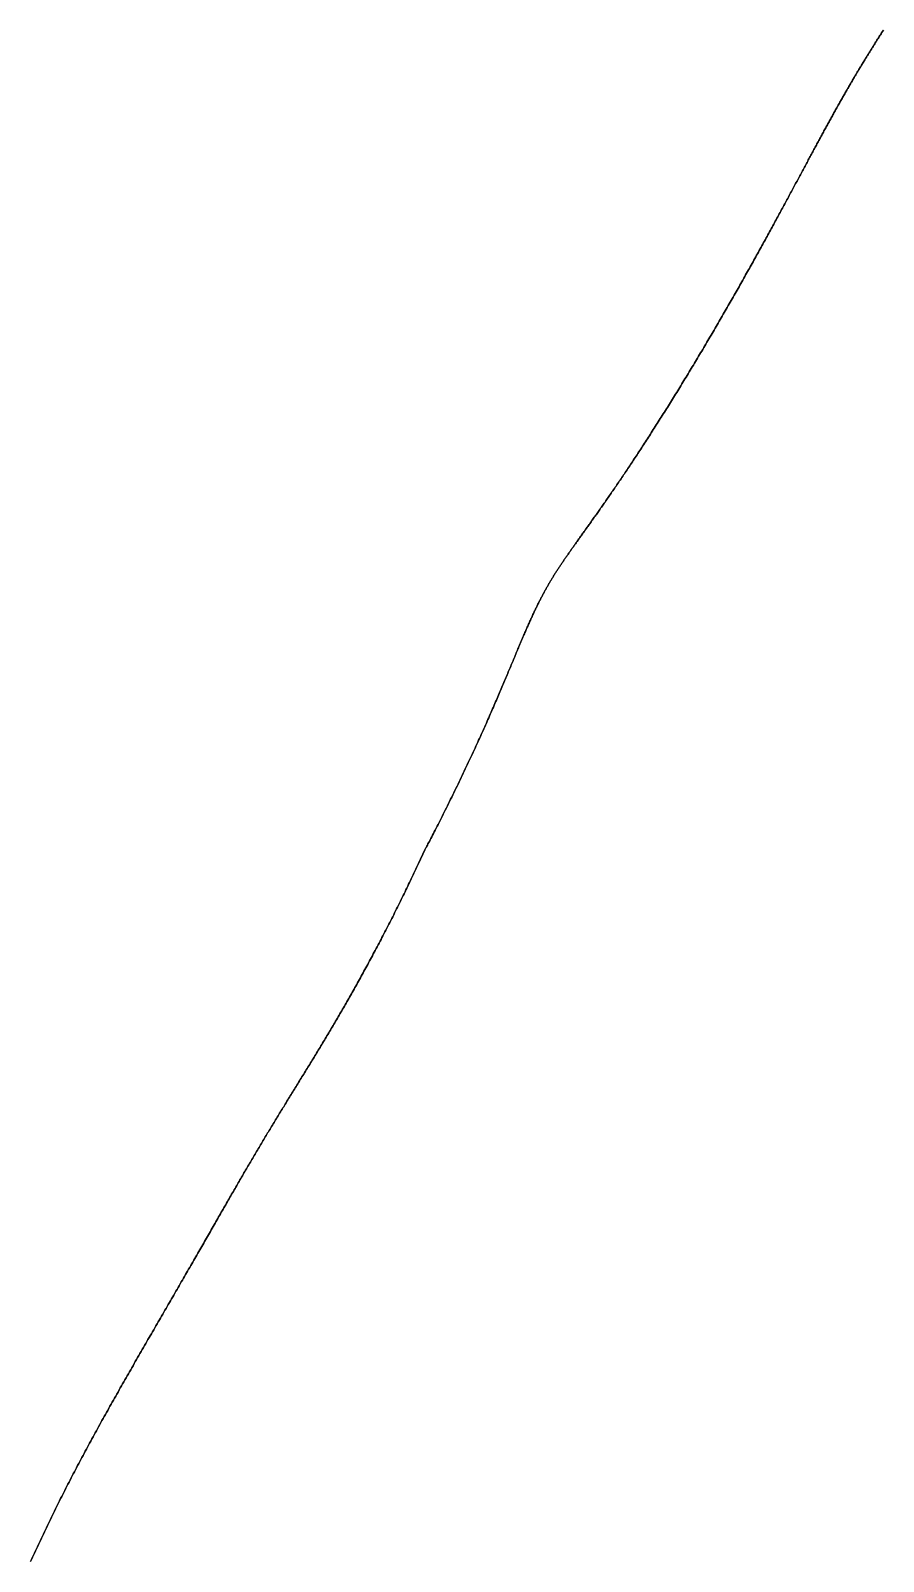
# Model space of a CAD drawing. Header units: inches. Extents: x 130170 to 284068, y 377793 to 804530.
# Drawn here: x 258979.5 to 259035, y 738165.8 to 738265.5 of the extents above; entities that cross this region are included whole.
import ezdxf

# ---------------------------------------------------------------- set-up
doc = ezdxf.new("R2010")
doc.units = ezdxf.units.IN
doc.header["$MEASUREMENT"] = 0
doc.layers.add('muni_il', color=7, linetype='Continuous')

msp = doc.modelspace()

# ---------------------------------------------------------------- linework, layer by layer
at = {"layer": 'muni_il'}
for points in [[(258979.499, 738165.767), (258979.562, 738165.906), (258979.625, 738166.045), (258979.689, 738166.183), (258979.752, 738166.322), (258979.815, 738166.46), (258979.879, 738166.598), (258979.943, 738166.736), (258980.007, 738166.874), (258980.071, 738167.012), (258980.136, 738167.149), (258980.2, 738167.287), (258980.264, 738167.424), (258980.329, 738167.561), (258980.394, 738167.698), (258980.459, 738167.834), (258980.524, 738167.971), (258980.59, 738168.107), (258980.655, 738168.243), (258980.721, 738168.379), (258980.786, 738168.516), (258980.852, 738168.651), (258980.919, 738168.787), (258980.985, 738168.923), (258981.051, 738169.058), (258981.118, 738169.194), (258981.185, 738169.329), (258981.252, 738169.464), (258981.319, 738169.6), (258981.386, 738169.735), (258981.454, 738169.869), (258981.521, 738170.004), (258981.589, 738170.139), (258981.657, 738170.274), (258981.725, 738170.408), (258981.794, 738170.543), (258981.862, 738170.677), (258981.931, 738170.812), (258982, 738170.946), (258982.069, 738171.08), (258982.138, 738171.215), (258982.208, 738171.349), (258982.277, 738171.483), (258982.347, 738171.617), (258982.417, 738171.751), (258982.487, 738171.885), (258982.558, 738172.019), (258982.628, 738172.152), (258982.699, 738172.286), (258982.77, 738172.42), (258982.841, 738172.554), (258982.912, 738172.687), (258982.983, 738172.821), (258983.055, 738172.955), (258983.127, 738173.088), (258983.198, 738173.222), (258983.27, 738173.356), (258983.342, 738173.489), (258983.415, 738173.623), (258983.487, 738173.756), (258983.56, 738173.89), (258983.633, 738174.023), (258983.705, 738174.156), (258983.778, 738174.29), (258983.852, 738174.423), (258983.925, 738174.556), (258983.998, 738174.69), (258984.072, 738174.823), (258984.145, 738174.956), (258984.219, 738175.089), (258984.293, 738175.222), (258984.367, 738175.355), (258984.441, 738175.489), (258984.516, 738175.622), (258984.59, 738175.755), (258984.664, 738175.888), (258984.739, 738176.021), (258984.814, 738176.154), (258984.888, 738176.286), (258984.963, 738176.419), (258985.038, 738176.552), (258985.113, 738176.685), (258985.188, 738176.817), (258985.263, 738176.95), (258985.338, 738177.082), (258985.413, 738177.215), (258985.488, 738177.347), (258985.563, 738177.479), (258985.638, 738177.612), (258985.714, 738177.744), (258985.789, 738177.876), (258985.864, 738178.008), (258985.939, 738178.139), (258986.015, 738178.271), (258986.09, 738178.403), (258986.165, 738178.534), (258986.241, 738178.666), (258986.316, 738178.797), (258986.391, 738178.928), (258986.466, 738179.059), (258986.541, 738179.19), (258986.616, 738179.32), (258986.691, 738179.451), (258986.766, 738179.581), (258986.841, 738179.711), (258986.916, 738179.841), (258986.991, 738179.971), (258987.066, 738180.101), (258987.14, 738180.23), (258987.215, 738180.36), (258987.289, 738180.489), (258987.364, 738180.617), (258987.438, 738180.746), (258987.512, 738180.874), (258987.586, 738181.002), (258987.66, 738181.13), (258987.733, 738181.258), (258987.807, 738181.385), (258987.88, 738181.512), (258987.954, 738181.639), (258988.027, 738181.766), (258988.1, 738181.892), (258988.172, 738182.018), (258988.245, 738182.144), (258988.317, 738182.269), (258988.389, 738182.394), (258988.462, 738182.519), (258988.533, 738182.643), (258988.605, 738182.768), (258988.676, 738182.891), (258988.748, 738183.015), (258988.819, 738183.138), (258988.889, 738183.26), (258988.96, 738183.383), (258989.03, 738183.505), (258989.1, 738183.626), (258989.17, 738183.747), (258989.24, 738183.868), (258989.309, 738183.989), (258989.378, 738184.109), (258989.447, 738184.228), (258989.516, 738184.347), (258989.584, 738184.466), (258989.652, 738184.584), (258989.72, 738184.702), (258989.788, 738184.82), (258989.855, 738184.937), (258989.922, 738185.053), (258989.989, 738185.169), (258990.055, 738185.285), (258990.121, 738185.4), (258990.187, 738185.515), (258990.253, 738185.629), (258990.318, 738185.743), (258990.383, 738185.856), (258990.448, 738185.969), (258990.512, 738186.081), (258990.576, 738186.193), (258990.64, 738186.304), (258990.704, 738186.415), (258990.767, 738186.526), (258990.83, 738186.635), (258990.893, 738186.745), (258990.955, 738186.854), (258991.017, 738186.962), (258991.079, 738187.07), (258991.14, 738187.178), (258991.202, 738187.284), (258991.263, 738187.391), (258991.323, 738187.497), (258991.384, 738187.602), (258991.444, 738187.707), (258991.504, 738187.812), (258991.563, 738187.915), (258991.622, 738188.019), (258991.681, 738188.122), (258991.74, 738188.224), (258991.798, 738188.326), (258991.856, 738188.428), (258991.914, 738188.529), (258991.972, 738188.629), (258992.029, 738188.729), (258992.086, 738188.829), (258992.143, 738188.928), (258992.2, 738189.027), (258992.256, 738189.125), (258992.312, 738189.223), (258992.368, 738189.32), (258992.424, 738189.417), (258992.479, 738189.513), (258992.534, 738189.609), (258992.589, 738189.705), (258992.644, 738189.8), (258992.699, 738189.895), (258992.753, 738189.989), (258992.807, 738190.083), (258992.861, 738190.177), (258992.915, 738190.27), (258992.968, 738190.362), (258993.022, 738190.455), (258993.075, 738190.547), (258993.128, 738190.639), (258993.181, 738190.73), (258993.234, 738190.821), (258993.287, 738190.912), (258993.339, 738191.002), (258993.391, 738191.092), (258993.444, 738191.182), (258993.496, 738191.271), (258993.548, 738191.361), (258993.6, 738191.449), (258993.652, 738191.538), (258993.703, 738191.626), (258993.755, 738191.715), (258993.807, 738191.803), (258993.858, 738191.89), (258993.909, 738191.978), (258993.961, 738192.065), (258994.012, 738192.152), (258994.063, 738192.239), (258994.115, 738192.326), (258994.166, 738192.412), (258994.217, 738192.499), (258994.268, 738192.585), (258994.319, 738192.671), (258994.37, 738192.757), (258994.421, 738192.843), (258994.472, 738192.929), (258994.523, 738193.015), (258994.575, 738193.1), (258994.626, 738193.186), (258994.677, 738193.272), (258994.728, 738193.357), (258994.779, 738193.442), (258994.83, 738193.528), (258994.882, 738193.613), (258994.933, 738193.699), (258994.984, 738193.784), (258995.036, 738193.869), (258995.087, 738193.955), (258995.139, 738194.04), (258995.191, 738194.125), (258995.242, 738194.211), (258995.294, 738194.296), (258995.346, 738194.382), (258995.398, 738194.467), (258995.45, 738194.553), (258995.502, 738194.639), (258995.554, 738194.724), (258995.607, 738194.81), (258995.659, 738194.896), (258995.712, 738194.982), (258995.764, 738195.068), (258995.817, 738195.155), (258995.87, 738195.241), (258995.923, 738195.328), (258995.976, 738195.414), (258996.029, 738195.501), (258996.082, 738195.588), (258996.135, 738195.675), (258996.189, 738195.762), (258996.242, 738195.849), (258996.296, 738195.937), (258996.35, 738196.024), (258996.404, 738196.112), (258996.458, 738196.2), (258996.512, 738196.288), (258996.566, 738196.376), (258996.621, 738196.465), (258996.675, 738196.553), (258996.73, 738196.642), (258996.784, 738196.731), (258996.839, 738196.819), (258996.894, 738196.909), (258996.949, 738196.998), (258997.004, 738197.088), (258997.059, 738197.177), (258997.114, 738197.267), (258997.169, 738197.357), (258997.225, 738197.447), (258997.28, 738197.537), (258997.336, 738197.628), (258997.391, 738197.718), (258997.447, 738197.809), (258997.503, 738197.9), (258997.559, 738197.991), (258997.614, 738198.082), (258997.67, 738198.173), (258997.726, 738198.265), (258997.782, 738198.357), (258997.838, 738198.449), (258997.894, 738198.54), (258997.951, 738198.633), (258998.007, 738198.725), (258998.063, 738198.817), (258998.119, 738198.91), (258998.175, 738199.002), (258998.232, 738199.095), (258998.288, 738199.188), (258998.344, 738199.281), (258998.401, 738199.374), (258998.457, 738199.468), (258998.513, 738199.561), (258998.57, 738199.655), (258998.626, 738199.749), (258998.683, 738199.843), (258998.739, 738199.937), (258998.795, 738200.031), (258998.852, 738200.126), (258998.908, 738200.22), (258998.965, 738200.315), (258999.021, 738200.41), (258999.078, 738200.505), (258999.134, 738200.6), (258999.191, 738200.696), (258999.247, 738200.791), (258999.304, 738200.887), (258999.36, 738200.983), (258999.417, 738201.08), (258999.473, 738201.176), (258999.53, 738201.273), (258999.587, 738201.37), (258999.643, 738201.467), (258999.7, 738201.565), (258999.757, 738201.663), (258999.813, 738201.761), (258999.87, 738201.859), (258999.927, 738201.958), (258999.984, 738202.057), (259000.041, 738202.156), (259000.098, 738202.256), (259000.155, 738202.356), (259000.213, 738202.457), (259000.27, 738202.558), (259000.327, 738202.659), (259000.385, 738202.761), (259000.442, 738202.863), (259000.5, 738202.966), (259000.558, 738203.069), (259000.616, 738203.172), (259000.674, 738203.276), (259000.733, 738203.381), (259000.791, 738203.486), (259000.85, 738203.592), (259000.909, 738203.698), (259000.968, 738203.805), (259001.027, 738203.913), (259001.086, 738204.021), (259001.146, 738204.129), (259001.205, 738204.239), (259001.265, 738204.348), (259001.325, 738204.459), (259001.386, 738204.57), (259001.446, 738204.682), (259001.507, 738204.794), (259001.568, 738204.908), (259001.629, 738205.021), (259001.69, 738205.136), (259001.752, 738205.251), (259001.814, 738205.367), (259001.876, 738205.483), (259001.938, 738205.6), (259002, 738205.718), (259002.063, 738205.836), (259002.125, 738205.955), (259002.188, 738206.075), (259002.251, 738206.195), (259002.314, 738206.315), (259002.378, 738206.437), (259002.441, 738206.558), (259002.504, 738206.681), (259002.568, 738206.803), (259002.631, 738206.926), (259002.695, 738207.05), (259002.759, 738207.173), (259002.822, 738207.298), (259002.886, 738207.422), (259002.949, 738207.547), (259003.013, 738207.672), (259003.076, 738207.797), (259003.139, 738207.922), (259003.202, 738208.047), (259003.265, 738208.172), (259003.328, 738208.297), (259003.39, 738208.422), (259003.453, 738208.547), (259003.514, 738208.672), (259003.576, 738208.797), (259003.637, 738208.921), (259003.698, 738209.046), (259003.759, 738209.17), (259003.819, 738209.293), (259003.879, 738209.417), (259003.938, 738209.54), (259003.997, 738209.663), (259004.056, 738209.785), (259004.114, 738209.907), (259004.172, 738210.03), (259004.23, 738210.151), (259004.288, 738210.273), (259004.345, 738210.395), (259004.402, 738210.517), (259004.459, 738210.64), (259004.516, 738210.763), (259004.574, 738210.886), (259004.631, 738211.011), (259004.689, 738211.136), (259004.748, 738211.264), (259005.166, 738212.154), (259005.192, 738212.201), (259005.212, 738212.238), (259005.237, 738212.283), (259005.266, 738212.336), (259005.298, 738212.397), (259005.334, 738212.465), (259005.374, 738212.539), (259005.416, 738212.619), (259005.461, 738212.706), (259005.509, 738212.797), (259005.56, 738212.894), (259005.613, 738212.996), (259005.667, 738213.101), (259005.724, 738213.211), (259005.783, 738213.325), (259005.843, 738213.442), (259005.904, 738213.562), (259005.967, 738213.685), (259006.031, 738213.811), (259006.096, 738213.939), (259006.162, 738214.069), (259006.229, 738214.201), (259006.296, 738214.335), (259006.364, 738214.471), (259006.433, 738214.607), (259006.502, 738214.745), (259006.571, 738214.884), (259006.64, 738215.024), (259006.71, 738215.165), (259006.78, 738215.306), (259006.85, 738215.447), (259006.919, 738215.589), (259006.989, 738215.731), (259007.059, 738215.873), (259007.128, 738216.016), (259007.197, 738216.158), (259007.266, 738216.3), (259007.334, 738216.442), (259007.403, 738216.583), (259007.471, 738216.725), (259007.538, 738216.865), (259007.605, 738217.006), (259007.672, 738217.146), (259007.739, 738217.285), (259007.804, 738217.424), (259007.87, 738217.562), (259007.935, 738217.699), (259007.999, 738217.836), (259008.063, 738217.972), (259008.126, 738218.108), (259008.189, 738218.243), (259008.251, 738218.376), (259008.313, 738218.51), (259008.374, 738218.642), (259008.435, 738218.774), (259008.495, 738218.904), (259008.554, 738219.034), (259008.613, 738219.163), (259008.672, 738219.292), (259008.729, 738219.419), (259008.787, 738219.546), (259008.844, 738219.672), (259008.9, 738219.797), (259008.956, 738219.921), (259009.011, 738220.044), (259009.065, 738220.167), (259009.12, 738220.288), (259009.173, 738220.409), (259009.226, 738220.529), (259009.279, 738220.648), (259009.331, 738220.766), (259009.382, 738220.884), (259009.433, 738221), (259009.484, 738221.116), (259009.534, 738221.231), (259009.584, 738221.345), (259009.633, 738221.458), (259009.681, 738221.571), (259009.73, 738221.683), (259009.777, 738221.793), (259009.825, 738221.903), (259009.871, 738222.012), (259009.918, 738222.121), (259009.964, 738222.228), (259010.009, 738222.335), (259010.054, 738222.441), (259010.099, 738222.546), (259010.143, 738222.65), (259010.187, 738222.754), (259010.23, 738222.856), (259010.273, 738222.958), (259010.316, 738223.059), (259010.358, 738223.159), (259010.4, 738223.259), (259010.441, 738223.357), (259010.482, 738223.455), (259010.523, 738223.552), (259010.563, 738223.648), (259010.603, 738223.744), (259010.643, 738223.838), (259010.682, 738223.932), (259010.721, 738224.025), (259010.759, 738224.117), (259010.797, 738224.208), (259010.835, 738224.299), (259010.872, 738224.389), (259010.91, 738224.477), (259010.946, 738224.566), (259010.983, 738224.653), (259011.019, 738224.74), (259011.055, 738224.825), (259011.091, 738224.91), (259011.126, 738224.995), (259011.161, 738225.078), (259011.196, 738225.161), (259011.23, 738225.242), (259011.264, 738225.324), (259011.298, 738225.404), (259011.331, 738225.484), (259011.365, 738225.562), (259011.398, 738225.64), (259011.43, 738225.718), (259011.463, 738225.794), (259011.495, 738225.87), (259011.527, 738225.945), (259011.559, 738226.02), (259011.591, 738226.094), (259011.622, 738226.166), (259011.653, 738226.239), (259011.684, 738226.31), (259011.715, 738226.381), (259011.745, 738226.451), (259011.776, 738226.521), (259011.806, 738226.59), (259011.836, 738226.658), (259011.865, 738226.725), (259011.895, 738226.792), (259011.924, 738226.858), (259011.954, 738226.924), (259011.982, 738226.989), (259012.011, 738227.053), (259012.04, 738227.117), (259012.069, 738227.18), (259012.097, 738227.243), (259012.125, 738227.304), (259012.153, 738227.366), (259012.181, 738227.427), (259012.209, 738227.487), (259012.237, 738227.546), (259012.265, 738227.606), (259012.292, 738227.664), (259012.32, 738227.722), (259012.347, 738227.78), (259012.374, 738227.837), (259012.402, 738227.893), (259012.429, 738227.95), (259012.456, 738228.005), (259012.483, 738228.06), (259012.51, 738228.115), (259012.536, 738228.169), (259012.563, 738228.223), (259012.59, 738228.276), (259012.616, 738228.329), (259012.643, 738228.382), (259012.67, 738228.434), (259012.696, 738228.486), (259012.723, 738228.537), (259012.749, 738228.588), (259012.776, 738228.639), (259012.802, 738228.689), (259012.828, 738228.739), (259012.855, 738228.789), (259012.881, 738228.839), (259012.908, 738228.887), (259012.934, 738228.936), (259012.96, 738228.985), (259012.987, 738229.033), (259013.013, 738229.081), (259013.04, 738229.129), (259013.066, 738229.176), (259013.093, 738229.223), (259013.119, 738229.27), (259013.146, 738229.317), (259013.173, 738229.363), (259013.199, 738229.41), (259013.226, 738229.456), (259013.253, 738229.502), (259013.28, 738229.548), (259013.306, 738229.593), (259013.333, 738229.639), (259013.36, 738229.684), (259013.387, 738229.729), (259013.415, 738229.774), (259013.442, 738229.819), (259013.469, 738229.864), (259013.497, 738229.909), (259013.524, 738229.954), (259013.552, 738229.998), (259013.579, 738230.043), (259013.607, 738230.087), (259013.635, 738230.132), (259013.663, 738230.176), (259013.691, 738230.22), (259013.719, 738230.264), (259013.748, 738230.309), (259013.776, 738230.353), (259013.805, 738230.397), (259013.833, 738230.441), (259013.862, 738230.486), (259013.891, 738230.53), (259013.92, 738230.574), (259013.95, 738230.619), (259013.979, 738230.663), (259014.008, 738230.707), (259014.038, 738230.752), (259014.068, 738230.796), (259014.098, 738230.841), (259014.128, 738230.886), (259014.158, 738230.931), (259014.189, 738230.976), (259014.219, 738231.021), (259014.25, 738231.066), (259014.281, 738231.111), (259014.312, 738231.157), (259014.344, 738231.202), (259014.375, 738231.248), (259014.407, 738231.294), (259014.439, 738231.34), (259014.471, 738231.386), (259014.503, 738231.433), (259014.536, 738231.479), (259014.569, 738231.526), (259014.601, 738231.573), (259014.634, 738231.62), (259014.668, 738231.668), (259014.701, 738231.716), (259014.735, 738231.763), (259014.769, 738231.812), (259014.803, 738231.86), (259014.838, 738231.909), (259014.872, 738231.958), (259014.907, 738232.007), (259014.942, 738232.056), (259014.978, 738232.106), (259015.013, 738232.156), (259015.049, 738232.207), (259015.085, 738232.257), (259015.122, 738232.308), (259015.158, 738232.36), (259015.195, 738232.411), (259015.232, 738232.463), (259015.269, 738232.516), (259015.307, 738232.568), (259015.345, 738232.621), (259015.383, 738232.675), (259015.421, 738232.728), (259015.46, 738232.783), (259015.499, 738232.837), (259015.538, 738232.892), (259015.578, 738232.947), (259015.618, 738233.003), (259015.658, 738233.059), (259015.698, 738233.116), (259015.739, 738233.173), (259015.78, 738233.23), (259015.821, 738233.288), (259015.862, 738233.346), (259015.904, 738233.405), (259015.946, 738233.464), (259015.989, 738233.524), (259016.031, 738233.584), (259016.074, 738233.645), (259016.118, 738233.706), (259016.161, 738233.767), (259016.205, 738233.829), (259016.249, 738233.892), (259016.294, 738233.955), (259016.339, 738234.018), (259016.384, 738234.082), (259016.429, 738234.147), (259016.475, 738234.212), (259016.521, 738234.277), (259016.568, 738234.343), (259016.615, 738234.41), (259016.662, 738234.477), (259016.709, 738234.545), (259016.757, 738234.613), (259016.805, 738234.682), (259016.853, 738234.751), (259016.902, 738234.821), (259016.951, 738234.891), (259017, 738234.962), (259017.05, 738235.034), (259017.1, 738235.106), (259017.15, 738235.178), (259017.201, 738235.252), (259017.252, 738235.325), (259017.303, 738235.4), (259017.354, 738235.475), (259017.406, 738235.55), (259017.458, 738235.626), (259017.511, 738235.703), (259017.564, 738235.78), (259017.617, 738235.858), (259017.67, 738235.936), (259017.724, 738236.015), (259017.778, 738236.095), (259017.833, 738236.175), (259017.887, 738236.256), (259017.942, 738236.337), (259017.998, 738236.419), (259018.054, 738236.501), (259018.109, 738236.584), (259018.166, 738236.668), (259018.222, 738236.752), (259018.279, 738236.837), (259018.336, 738236.922), (259018.394, 738237.008), (259018.452, 738237.095), (259018.509, 738237.182), (259018.568, 738237.27), (259018.626, 738237.358), (259018.685, 738237.447), (259018.745, 738237.536), (259018.804, 738237.626), (259018.864, 738237.717), (259018.924, 738237.808), (259018.984, 738237.899), (259019.044, 738237.991), (259019.105, 738238.084), (259019.166, 738238.177), (259019.227, 738238.271), (259019.289, 738238.366), (259019.351, 738238.46), (259019.413, 738238.556), (259019.475, 738238.652), (259019.538, 738238.748), (259019.6, 738238.845), (259019.663, 738238.943), (259019.726, 738239.041), (259019.79, 738239.139), (259019.854, 738239.238), (259019.917, 738239.338), (259019.981, 738239.438), (259020.046, 738239.538), (259020.11, 738239.639), (259020.175, 738239.74), (259020.24, 738239.842), (259020.304, 738239.944), (259020.37, 738240.047), (259020.435, 738240.15), (259020.5, 738240.254), (259020.566, 738240.358), (259020.632, 738240.462), (259020.698, 738240.567), (259020.764, 738240.672), (259020.83, 738240.778), (259020.897, 738240.884), (259020.963, 738240.99), (259021.03, 738241.097), (259021.097, 738241.204), (259021.163, 738241.312), (259021.231, 738241.42), (259021.298, 738241.528), (259021.365, 738241.636), (259021.432, 738241.745), (259021.499, 738241.854), (259021.567, 738241.964), (259021.634, 738242.073), (259021.702, 738242.183), (259021.77, 738242.294), (259021.838, 738242.404), (259021.905, 738242.515), (259021.973, 738242.626), (259022.041, 738242.738), (259022.109, 738242.849), (259022.177, 738242.961), (259022.245, 738243.073), (259022.313, 738243.185), (259022.381, 738243.297), (259022.449, 738243.41), (259022.517, 738243.523), (259022.585, 738243.636), (259022.653, 738243.749), (259022.721, 738243.862), (259022.789, 738243.975), (259022.857, 738244.089), (259022.925, 738244.202), (259022.993, 738244.316), (259023.061, 738244.43), (259023.129, 738244.544), (259023.196, 738244.658), (259023.264, 738244.772), (259023.332, 738244.886), (259023.399, 738245), (259023.467, 738245.114), (259023.534, 738245.229), (259023.602, 738245.343), (259023.669, 738245.457), (259023.736, 738245.572), (259023.803, 738245.686), (259023.87, 738245.8), (259023.937, 738245.914), (259024.004, 738246.029), (259024.071, 738246.143), (259024.137, 738246.257), (259024.204, 738246.371), (259024.27, 738246.485), (259024.336, 738246.599), (259024.402, 738246.713), (259024.468, 738246.827), (259024.534, 738246.941), (259024.599, 738247.054), (259024.665, 738247.168), (259024.73, 738247.281), (259024.795, 738247.394), (259024.86, 738247.507), (259024.925, 738247.62), (259024.99, 738247.733), (259025.054, 738247.845), (259025.118, 738247.958), (259025.182, 738248.07), (259025.246, 738248.182), (259025.31, 738248.294), (259025.374, 738248.405), (259025.437, 738248.517), (259025.5, 738248.628), (259025.563, 738248.739), (259025.626, 738248.85), (259025.688, 738248.96), (259025.75, 738249.071), (259025.812, 738249.181), (259025.874, 738249.29), (259025.936, 738249.4), (259025.997, 738249.509), (259026.058, 738249.618), (259026.119, 738249.727), (259026.18, 738249.835), (259026.24, 738249.943), (259026.301, 738250.051), (259026.361, 738250.158), (259026.42, 738250.265), (259026.48, 738250.372), (259026.539, 738250.479), (259026.598, 738250.585), (259026.657, 738250.69), (259026.716, 738250.796), (259026.774, 738250.901), (259026.832, 738251.006), (259026.89, 738251.11), (259026.947, 738251.214), (259027.004, 738251.318), (259027.062, 738251.422), (259027.118, 738251.524), (259027.175, 738251.627), (259027.231, 738251.729), (259027.287, 738251.831), (259027.343, 738251.933), (259027.398, 738252.034), (259027.453, 738252.134), (259027.508, 738252.235), (259027.563, 738252.335), (259027.617, 738252.434), (259027.672, 738252.533), (259027.725, 738252.632), (259027.779, 738252.73), (259027.832, 738252.828), (259027.886, 738252.926), (259027.938, 738253.023), (259027.991, 738253.12), (259028.043, 738253.216), (259028.095, 738253.312), (259028.147, 738253.407), (259028.199, 738253.502), (259028.25, 738253.597), (259028.301, 738253.691), (259028.352, 738253.784), (259028.402, 738253.878), (259028.452, 738253.971), (259028.502, 738254.063), (259028.552, 738254.155), (259028.602, 738254.247), (259028.651, 738254.338), (259028.7, 738254.429), (259028.748, 738254.519), (259028.797, 738254.609), (259028.845, 738254.698), (259028.893, 738254.788), (259028.941, 738254.876), (259028.988, 738254.964), (259029.035, 738255.052), (259029.082, 738255.14), (259029.129, 738255.227), (259029.175, 738255.313), (259029.222, 738255.399), (259029.268, 738255.485), (259029.313, 738255.57), (259029.359, 738255.655), (259029.404, 738255.739), (259029.449, 738255.823), (259029.494, 738255.907), (259029.538, 738255.99), (259029.583, 738256.073), (259029.627, 738256.155), (259029.671, 738256.237), (259029.715, 738256.318), (259029.758, 738256.399), (259029.801, 738256.48), (259029.844, 738256.56), (259029.887, 738256.64), (259029.93, 738256.72), (259029.972, 738256.799), (259030.014, 738256.878), (259030.056, 738256.956), (259030.098, 738257.034), (259030.14, 738257.112), (259030.181, 738257.189), (259030.222, 738257.266), (259030.264, 738257.342), (259030.304, 738257.418), (259030.345, 738257.494), (259030.385, 738257.569), (259030.426, 738257.644), (259030.466, 738257.718), (259030.506, 738257.793), (259030.546, 738257.867), (259030.585, 738257.94), (259030.624, 738258.013), (259030.664, 738258.086), (259030.703, 738258.159), (259030.742, 738258.231), (259030.78, 738258.302), (259030.819, 738258.374), (259030.858, 738258.445), (259030.896, 738258.516), (259030.934, 738258.586), (259030.972, 738258.656), (259031.01, 738258.726), (259031.048, 738258.796), (259031.085, 738258.865), (259031.122, 738258.934), (259031.16, 738259.002), (259031.197, 738259.071), (259031.234, 738259.139), (259031.271, 738259.206), (259031.308, 738259.274), (259031.344, 738259.341), (259031.381, 738259.408), (259031.418, 738259.474), (259031.454, 738259.541), (259031.49, 738259.607), (259031.526, 738259.673), (259031.562, 738259.738), (259031.598, 738259.803), (259031.634, 738259.868), (259031.67, 738259.933), (259031.705, 738259.998), (259031.741, 738260.062), (259031.776, 738260.126), (259031.812, 738260.19), (259031.847, 738260.253), (259031.882, 738260.317), (259031.918, 738260.38), (259031.953, 738260.443), (259031.988, 738260.506), (259032.023, 738260.568), (259032.058, 738260.63), (259032.092, 738260.693), (259032.127, 738260.754), (259032.162, 738260.816), (259032.197, 738260.878), (259032.231, 738260.939), (259032.266, 738261), (259032.3, 738261.061), (259032.335, 738261.122), (259032.369, 738261.183), (259032.403, 738261.243), (259032.438, 738261.304), (259032.472, 738261.364), (259032.507, 738261.424), (259032.541, 738261.484), (259032.575, 738261.544), (259032.609, 738261.604), (259032.644, 738261.663), (259032.678, 738261.723), (259032.712, 738261.782), (259032.746, 738261.841), (259032.78, 738261.9), (259032.815, 738261.959), (259032.849, 738262.018), (259032.883, 738262.077), (259032.917, 738262.135), (259032.951, 738262.194), (259032.986, 738262.252), (259033.02, 738262.311), (259033.054, 738262.369), (259033.088, 738262.427), (259033.123, 738262.486), (259033.157, 738262.544), (259033.191, 738262.602), (259033.225, 738262.66), (259033.26, 738262.718), (259033.294, 738262.775), (259033.329, 738262.833), (259033.363, 738262.891), (259033.398, 738262.949), (259033.432, 738263.007), (259033.467, 738263.064), (259033.502, 738263.122), (259033.536, 738263.18), (259033.571, 738263.237), (259033.606, 738263.295), (259033.641, 738263.353), (259033.676, 738263.41), (259033.71, 738263.468), (259033.746, 738263.526), (259033.781, 738263.583), (259033.816, 738263.641), (259033.851, 738263.698), (259033.886, 738263.756), (259033.922, 738263.814), (259033.957, 738263.872), (259033.993, 738263.929), (259034.028, 738263.987), (259034.064, 738264.045), (259034.1, 738264.103), (259034.135, 738264.161), (259034.172, 738264.219), (259034.207, 738264.277), (259034.244, 738264.335), (259034.28, 738264.393), (259034.316, 738264.451), (259034.353, 738264.51), (259034.389, 738264.568), (259034.426, 738264.626), (259034.462, 738264.685), (259034.499, 738264.744), (259034.536, 738264.802), (259034.573, 738264.861), (259034.61, 738264.92), (259034.648, 738264.979), (259034.685, 738265.038), (259034.722, 738265.097), (259034.76, 738265.156), (259034.798, 738265.216), (259034.835, 738265.275), (259034.873, 738265.335), (259034.911, 738265.395), (259034.95, 738265.454), (259034.988, 738265.514), (259035.026, 738265.575)], [(259035.026, 738265.575), (259034.988, 738265.514), (259034.95, 738265.454), (259034.911, 738265.395), (259034.873, 738265.335), (259034.835, 738265.275), (259034.798, 738265.216), (259034.76, 738265.156), (259034.722, 738265.097), (259034.685, 738265.038), (259034.648, 738264.979), (259034.61, 738264.92), (259034.573, 738264.861), (259034.536, 738264.802), (259034.499, 738264.744), (259034.462, 738264.685), (259034.426, 738264.626), (259034.389, 738264.568), (259034.353, 738264.51), (259034.316, 738264.451), (259034.28, 738264.393), (259034.244, 738264.335), (259034.207, 738264.277), (259034.172, 738264.219), (259034.135, 738264.161), (259034.1, 738264.103), (259034.064, 738264.045), (259034.028, 738263.987), (259033.993, 738263.929), (259033.957, 738263.872), (259033.922, 738263.814), (259033.886, 738263.756), (259033.851, 738263.698), (259033.816, 738263.641), (259033.781, 738263.583), (259033.746, 738263.526), (259033.71, 738263.468), (259033.676, 738263.41), (259033.641, 738263.353), (259033.606, 738263.295), (259033.571, 738263.237), (259033.536, 738263.18), (259033.502, 738263.122), (259033.467, 738263.064), (259033.432, 738263.007), (259033.398, 738262.949), (259033.363, 738262.891), (259033.329, 738262.833), (259033.294, 738262.775), (259033.26, 738262.718), (259033.225, 738262.66), (259033.191, 738262.602), (259033.157, 738262.544), (259033.123, 738262.486), (259033.088, 738262.427), (259033.054, 738262.369), (259033.02, 738262.311), (259032.986, 738262.252), (259032.951, 738262.194), (259032.917, 738262.135), (259032.883, 738262.077), (259032.849, 738262.018), (259032.815, 738261.959), (259032.78, 738261.9), (259032.746, 738261.841), (259032.712, 738261.782), (259032.678, 738261.723), (259032.644, 738261.663), (259032.609, 738261.604), (259032.575, 738261.544), (259032.541, 738261.484), (259032.507, 738261.424), (259032.472, 738261.364), (259032.438, 738261.304), (259032.403, 738261.243), (259032.369, 738261.183), (259032.335, 738261.122), (259032.3, 738261.061), (259032.266, 738261), (259032.231, 738260.939), (259032.197, 738260.878), (259032.162, 738260.816), (259032.127, 738260.754), (259032.092, 738260.693), (259032.058, 738260.63), (259032.023, 738260.568), (259031.988, 738260.506), (259031.953, 738260.443), (259031.918, 738260.38), (259031.882, 738260.317), (259031.847, 738260.253), (259031.812, 738260.19), (259031.776, 738260.126), (259031.741, 738260.062), (259031.705, 738259.998), (259031.67, 738259.933), (259031.634, 738259.868), (259031.598, 738259.803), (259031.562, 738259.738), (259031.526, 738259.673), (259031.49, 738259.607), (259031.454, 738259.541), (259031.418, 738259.474), (259031.381, 738259.408), (259031.344, 738259.341), (259031.308, 738259.274), (259031.271, 738259.206), (259031.234, 738259.139), (259031.197, 738259.071), (259031.16, 738259.002), (259031.122, 738258.934), (259031.085, 738258.865), (259031.048, 738258.796), (259031.01, 738258.726), (259030.972, 738258.656), (259030.934, 738258.586), (259030.896, 738258.516), (259030.858, 738258.445), (259030.819, 738258.374), (259030.78, 738258.302), (259030.742, 738258.231), (259030.703, 738258.159), (259030.664, 738258.086), (259030.624, 738258.013), (259030.585, 738257.94), (259030.546, 738257.867), (259030.506, 738257.793), (259030.466, 738257.718), (259030.426, 738257.644), (259030.385, 738257.569), (259030.345, 738257.494), (259030.304, 738257.418), (259030.264, 738257.342), (259030.222, 738257.266), (259030.181, 738257.189), (259030.14, 738257.112), (259030.098, 738257.034), (259030.056, 738256.956), (259030.014, 738256.878), (259029.972, 738256.799), (259029.93, 738256.72), (259029.887, 738256.64), (259029.844, 738256.56), (259029.801, 738256.48), (259029.758, 738256.399), (259029.715, 738256.318), (259029.671, 738256.237), (259029.627, 738256.155), (259029.583, 738256.073), (259029.538, 738255.99), (259029.494, 738255.907), (259029.449, 738255.823), (259029.404, 738255.739), (259029.359, 738255.655), (259029.313, 738255.57), (259029.268, 738255.485), (259029.222, 738255.399), (259029.175, 738255.313), (259029.129, 738255.227), (259029.082, 738255.14), (259029.035, 738255.052), (259028.988, 738254.964), (259028.941, 738254.876), (259028.893, 738254.788), (259028.845, 738254.698), (259028.797, 738254.609), (259028.748, 738254.519), (259028.7, 738254.429), (259028.651, 738254.338), (259028.602, 738254.247), (259028.552, 738254.155), (259028.502, 738254.063), (259028.452, 738253.971), (259028.402, 738253.878), (259028.352, 738253.784), (259028.301, 738253.691), (259028.25, 738253.597), (259028.199, 738253.502), (259028.147, 738253.407), (259028.095, 738253.312), (259028.043, 738253.216), (259027.991, 738253.12), (259027.938, 738253.023), (259027.886, 738252.926), (259027.832, 738252.828), (259027.779, 738252.73), (259027.725, 738252.632), (259027.672, 738252.533), (259027.617, 738252.434), (259027.563, 738252.335), (259027.508, 738252.235), (259027.453, 738252.134), (259027.398, 738252.034), (259027.343, 738251.933), (259027.287, 738251.831), (259027.231, 738251.729), (259027.175, 738251.627), (259027.118, 738251.524), (259027.062, 738251.422), (259027.004, 738251.318), (259026.947, 738251.214), (259026.89, 738251.11), (259026.832, 738251.006), (259026.774, 738250.901), (259026.716, 738250.796), (259026.657, 738250.69), (259026.598, 738250.585), (259026.539, 738250.479), (259026.48, 738250.372), (259026.42, 738250.265), (259026.361, 738250.158), (259026.301, 738250.051), (259026.24, 738249.943), (259026.18, 738249.835), (259026.119, 738249.727), (259026.058, 738249.618), (259025.997, 738249.509), (259025.936, 738249.4), (259025.874, 738249.29), (259025.812, 738249.181), (259025.75, 738249.071), (259025.688, 738248.96), (259025.626, 738248.85), (259025.563, 738248.739), (259025.5, 738248.628), (259025.437, 738248.517), (259025.374, 738248.405), (259025.31, 738248.294), (259025.246, 738248.182), (259025.182, 738248.07), (259025.118, 738247.958), (259025.054, 738247.845), (259024.99, 738247.733), (259024.925, 738247.62), (259024.86, 738247.507), (259024.795, 738247.394), (259024.73, 738247.281), (259024.665, 738247.168), (259024.599, 738247.054), (259024.534, 738246.941), (259024.468, 738246.827), (259024.402, 738246.713), (259024.336, 738246.599), (259024.27, 738246.485), (259024.204, 738246.371), (259024.137, 738246.257), (259024.071, 738246.143), (259024.004, 738246.029), (259023.937, 738245.914), (259023.87, 738245.8), (259023.803, 738245.686), (259023.736, 738245.572), (259023.669, 738245.457), (259023.602, 738245.343), (259023.534, 738245.229), (259023.467, 738245.114), (259023.399, 738245), (259023.332, 738244.886), (259023.264, 738244.772), (259023.196, 738244.658), (259023.129, 738244.544), (259023.061, 738244.43), (259022.993, 738244.316), (259022.925, 738244.202), (259022.857, 738244.089), (259022.789, 738243.975), (259022.721, 738243.862), (259022.653, 738243.749), (259022.585, 738243.636), (259022.517, 738243.523), (259022.449, 738243.41), (259022.381, 738243.297), (259022.313, 738243.185), (259022.245, 738243.073), (259022.177, 738242.961), (259022.109, 738242.849), (259022.041, 738242.738), (259021.973, 738242.626), (259021.905, 738242.515), (259021.838, 738242.404), (259021.77, 738242.294), (259021.702, 738242.183), (259021.634, 738242.073), (259021.567, 738241.964), (259021.499, 738241.854), (259021.432, 738241.745), (259021.365, 738241.636), (259021.298, 738241.528), (259021.231, 738241.42), (259021.163, 738241.312), (259021.097, 738241.204), (259021.03, 738241.097), (259020.963, 738240.99), (259020.897, 738240.884), (259020.83, 738240.778), (259020.764, 738240.672), (259020.698, 738240.567), (259020.632, 738240.462), (259020.566, 738240.358), (259020.5, 738240.254), (259020.435, 738240.15), (259020.37, 738240.047), (259020.304, 738239.944), (259020.24, 738239.842), (259020.175, 738239.74), (259020.11, 738239.639), (259020.046, 738239.538), (259019.981, 738239.438), (259019.917, 738239.338), (259019.854, 738239.238), (259019.79, 738239.139), (259019.726, 738239.041), (259019.663, 738238.943), (259019.6, 738238.845), (259019.538, 738238.748), (259019.475, 738238.652), (259019.413, 738238.556), (259019.351, 738238.46), (259019.289, 738238.366), (259019.227, 738238.271), (259019.166, 738238.177), (259019.105, 738238.084), (259019.044, 738237.991), (259018.984, 738237.899), (259018.924, 738237.808), (259018.864, 738237.717), (259018.804, 738237.626), (259018.745, 738237.536), (259018.685, 738237.447), (259018.626, 738237.358), (259018.568, 738237.27), (259018.509, 738237.182), (259018.452, 738237.095), (259018.394, 738237.008), (259018.336, 738236.922), (259018.279, 738236.837), (259018.222, 738236.752), (259018.166, 738236.668), (259018.109, 738236.584), (259018.054, 738236.501), (259017.998, 738236.419), (259017.942, 738236.337), (259017.887, 738236.256), (259017.833, 738236.175), (259017.778, 738236.095), (259017.724, 738236.015), (259017.67, 738235.936), (259017.617, 738235.858), (259017.564, 738235.78), (259017.511, 738235.703), (259017.458, 738235.626), (259017.406, 738235.55), (259017.354, 738235.475), (259017.303, 738235.4), (259017.252, 738235.325), (259017.201, 738235.252), (259017.15, 738235.178), (259017.1, 738235.106), (259017.05, 738235.034), (259017, 738234.962), (259016.951, 738234.891), (259016.902, 738234.821), (259016.853, 738234.751), (259016.805, 738234.682), (259016.757, 738234.613), (259016.709, 738234.545), (259016.662, 738234.477), (259016.615, 738234.41), (259016.568, 738234.343), (259016.521, 738234.277), (259016.475, 738234.212), (259016.429, 738234.147), (259016.384, 738234.082), (259016.339, 738234.018), (259016.294, 738233.955), (259016.249, 738233.892), (259016.205, 738233.829), (259016.161, 738233.767), (259016.118, 738233.706), (259016.074, 738233.645), (259016.031, 738233.584), (259015.989, 738233.524), (259015.946, 738233.464), (259015.904, 738233.405), (259015.862, 738233.346), (259015.821, 738233.288), (259015.78, 738233.23), (259015.739, 738233.173), (259015.698, 738233.116), (259015.658, 738233.059), (259015.618, 738233.003), (259015.578, 738232.947), (259015.538, 738232.892), (259015.499, 738232.837), (259015.46, 738232.783), (259015.421, 738232.728), (259015.383, 738232.675), (259015.345, 738232.621), (259015.307, 738232.568), (259015.269, 738232.516), (259015.232, 738232.463), (259015.195, 738232.411), (259015.158, 738232.36), (259015.122, 738232.308), (259015.085, 738232.257), (259015.049, 738232.207), (259015.013, 738232.156), (259014.978, 738232.106), (259014.942, 738232.056), (259014.907, 738232.007), (259014.872, 738231.958), (259014.838, 738231.909), (259014.803, 738231.86), (259014.769, 738231.812), (259014.735, 738231.763), (259014.701, 738231.716), (259014.668, 738231.668), (259014.634, 738231.62), (259014.601, 738231.573), (259014.569, 738231.526), (259014.536, 738231.479), (259014.503, 738231.433), (259014.471, 738231.386), (259014.439, 738231.34), (259014.407, 738231.294), (259014.375, 738231.248), (259014.344, 738231.202), (259014.312, 738231.157), (259014.281, 738231.111), (259014.25, 738231.066), (259014.219, 738231.021), (259014.189, 738230.976), (259014.158, 738230.931), (259014.128, 738230.886), (259014.098, 738230.841), (259014.068, 738230.796), (259014.038, 738230.752), (259014.008, 738230.707), (259013.979, 738230.663), (259013.95, 738230.619), (259013.92, 738230.574), (259013.891, 738230.53), (259013.862, 738230.486), (259013.833, 738230.441), (259013.805, 738230.397), (259013.776, 738230.353), (259013.748, 738230.309), (259013.719, 738230.264), (259013.691, 738230.22), (259013.663, 738230.176), (259013.635, 738230.132), (259013.607, 738230.087), (259013.579, 738230.043), (259013.552, 738229.998), (259013.524, 738229.954), (259013.497, 738229.909), (259013.469, 738229.864), (259013.442, 738229.819), (259013.415, 738229.774), (259013.387, 738229.729), (259013.36, 738229.684), (259013.333, 738229.639), (259013.306, 738229.593), (259013.28, 738229.548), (259013.253, 738229.502), (259013.226, 738229.456), (259013.199, 738229.41), (259013.173, 738229.363), (259013.146, 738229.317), (259013.119, 738229.27), (259013.093, 738229.223), (259013.066, 738229.176), (259013.04, 738229.129), (259013.013, 738229.081), (259012.987, 738229.033), (259012.96, 738228.985), (259012.934, 738228.936), (259012.908, 738228.887), (259012.881, 738228.839), (259012.855, 738228.789), (259012.828, 738228.739), (259012.802, 738228.689), (259012.776, 738228.639), (259012.749, 738228.588), (259012.723, 738228.537), (259012.696, 738228.486), (259012.67, 738228.434), (259012.643, 738228.382), (259012.616, 738228.329), (259012.59, 738228.276), (259012.563, 738228.223), (259012.536, 738228.169), (259012.51, 738228.115), (259012.483, 738228.06), (259012.456, 738228.005), (259012.429, 738227.95), (259012.402, 738227.893), (259012.374, 738227.837), (259012.347, 738227.78), (259012.32, 738227.722), (259012.292, 738227.664), (259012.265, 738227.606), (259012.237, 738227.546), (259012.209, 738227.487), (259012.181, 738227.427), (259012.153, 738227.366), (259012.125, 738227.304), (259012.097, 738227.243), (259012.069, 738227.18), (259012.04, 738227.117), (259012.011, 738227.053), (259011.982, 738226.989), (259011.954, 738226.924), (259011.924, 738226.858), (259011.895, 738226.792), (259011.865, 738226.725), (259011.836, 738226.658), (259011.806, 738226.59), (259011.776, 738226.521), (259011.745, 738226.451), (259011.715, 738226.381), (259011.684, 738226.31), (259011.653, 738226.239), (259011.622, 738226.166), (259011.591, 738226.094), (259011.559, 738226.02), (259011.527, 738225.945), (259011.495, 738225.87), (259011.463, 738225.794), (259011.43, 738225.718), (259011.398, 738225.64), (259011.365, 738225.562), (259011.331, 738225.484), (259011.298, 738225.404), (259011.264, 738225.324), (259011.23, 738225.242), (259011.196, 738225.161), (259011.161, 738225.078), (259011.126, 738224.995), (259011.091, 738224.91), (259011.055, 738224.825), (259011.019, 738224.74), (259010.983, 738224.653), (259010.946, 738224.566), (259010.91, 738224.477), (259010.872, 738224.389), (259010.835, 738224.299), (259010.797, 738224.208), (259010.759, 738224.117), (259010.721, 738224.025), (259010.682, 738223.932), (259010.643, 738223.838), (259010.603, 738223.744), (259010.563, 738223.648), (259010.523, 738223.552), (259010.482, 738223.455), (259010.441, 738223.357), (259010.4, 738223.259), (259010.358, 738223.159), (259010.316, 738223.059), (259010.273, 738222.958), (259010.23, 738222.856), (259010.187, 738222.754), (259010.143, 738222.65), (259010.099, 738222.546), (259010.054, 738222.441), (259010.009, 738222.335), (259009.964, 738222.228), (259009.918, 738222.121), (259009.871, 738222.012), (259009.825, 738221.903), (259009.777, 738221.793), (259009.73, 738221.683), (259009.681, 738221.571), (259009.633, 738221.458), (259009.584, 738221.345), (259009.534, 738221.231), (259009.484, 738221.116), (259009.433, 738221), (259009.382, 738220.884), (259009.331, 738220.766), (259009.279, 738220.648), (259009.226, 738220.529), (259009.173, 738220.409), (259009.12, 738220.288), (259009.065, 738220.167), (259009.011, 738220.044), (259008.956, 738219.921), (259008.9, 738219.797), (259008.844, 738219.672), (259008.787, 738219.546), (259008.729, 738219.419), (259008.672, 738219.292), (259008.613, 738219.163), (259008.554, 738219.034), (259008.495, 738218.904), (259008.435, 738218.774), (259008.374, 738218.642), (259008.313, 738218.51), (259008.251, 738218.376), (259008.189, 738218.243), (259008.126, 738218.108), (259008.063, 738217.972), (259007.999, 738217.836), (259007.935, 738217.699), (259007.87, 738217.562), (259007.804, 738217.424), (259007.739, 738217.285), (259007.672, 738217.146), (259007.605, 738217.006), (259007.538, 738216.865), (259007.471, 738216.725), (259007.403, 738216.583), (259007.334, 738216.442), (259007.266, 738216.3), (259007.197, 738216.158), (259007.128, 738216.016), (259007.059, 738215.873), (259006.989, 738215.731), (259006.919, 738215.589), (259006.85, 738215.447), (259006.78, 738215.306), (259006.71, 738215.165), (259006.64, 738215.024), (259006.571, 738214.884), (259006.502, 738214.745), (259006.433, 738214.607), (259006.364, 738214.471), (259006.296, 738214.335), (259006.229, 738214.201), (259006.162, 738214.069), (259006.096, 738213.939), (259006.031, 738213.811), (259005.967, 738213.685), (259005.904, 738213.562), (259005.843, 738213.442), (259005.783, 738213.325), (259005.724, 738213.211), (259005.667, 738213.101), (259005.613, 738212.996), (259005.56, 738212.894), (259005.509, 738212.797), (259005.461, 738212.706), (259005.416, 738212.619), (259005.374, 738212.539), (259005.334, 738212.465), (259005.298, 738212.397), (259005.266, 738212.336), (259005.237, 738212.283), (259005.212, 738212.238), (259005.192, 738212.201), (259005.166, 738212.154), (259004.748, 738211.264), (259004.689, 738211.136), (259004.631, 738211.011), (259004.574, 738210.886), (259004.516, 738210.763), (259004.459, 738210.64), (259004.402, 738210.517), (259004.345, 738210.395), (259004.288, 738210.273), (259004.23, 738210.151), (259004.172, 738210.03), (259004.114, 738209.907), (259004.056, 738209.785), (259003.997, 738209.663), (259003.938, 738209.54), (259003.879, 738209.417), (259003.819, 738209.293), (259003.759, 738209.17), (259003.698, 738209.046), (259003.637, 738208.921), (259003.576, 738208.797), (259003.514, 738208.672), (259003.453, 738208.547), (259003.39, 738208.422), (259003.328, 738208.297), (259003.265, 738208.172), (259003.202, 738208.047), (259003.139, 738207.922), (259003.076, 738207.797), (259003.013, 738207.672), (259002.949, 738207.547), (259002.886, 738207.422), (259002.822, 738207.298), (259002.759, 738207.173), (259002.695, 738207.05), (259002.631, 738206.926), (259002.568, 738206.803), (259002.504, 738206.681), (259002.441, 738206.558), (259002.378, 738206.437), (259002.314, 738206.315), (259002.251, 738206.195), (259002.188, 738206.075), (259002.125, 738205.955), (259002.063, 738205.836), (259002, 738205.718), (259001.938, 738205.6), (259001.876, 738205.483), (259001.814, 738205.367), (259001.752, 738205.251), (259001.69, 738205.136), (259001.629, 738205.021), (259001.568, 738204.908), (259001.507, 738204.794), (259001.446, 738204.682), (259001.386, 738204.57), (259001.325, 738204.459), (259001.265, 738204.348), (259001.205, 738204.239), (259001.146, 738204.129), (259001.086, 738204.021), (259001.027, 738203.913), (259000.968, 738203.805), (259000.909, 738203.698), (259000.85, 738203.592), (259000.791, 738203.486), (259000.733, 738203.381), (259000.674, 738203.276), (259000.616, 738203.172), (259000.558, 738203.069), (259000.5, 738202.966), (259000.442, 738202.863), (259000.385, 738202.761), (259000.327, 738202.659), (259000.27, 738202.558), (259000.213, 738202.457), (259000.155, 738202.356), (259000.098, 738202.256), (259000.041, 738202.156), (258999.984, 738202.057), (258999.927, 738201.958), (258999.87, 738201.859), (258999.813, 738201.761), (258999.757, 738201.663), (258999.7, 738201.565), (258999.643, 738201.467), (258999.587, 738201.37), (258999.53, 738201.273), (258999.473, 738201.176), (258999.417, 738201.08), (258999.36, 738200.983), (258999.304, 738200.887), (258999.247, 738200.791), (258999.191, 738200.696), (258999.134, 738200.6), (258999.078, 738200.505), (258999.021, 738200.41), (258998.965, 738200.315), (258998.908, 738200.22), (258998.852, 738200.126), (258998.795, 738200.031), (258998.739, 738199.937), (258998.683, 738199.843), (258998.626, 738199.749), (258998.57, 738199.655), (258998.513, 738199.561), (258998.457, 738199.468), (258998.401, 738199.374), (258998.344, 738199.281), (258998.288, 738199.188), (258998.232, 738199.095), (258998.175, 738199.002), (258998.119, 738198.91), (258998.063, 738198.817), (258998.007, 738198.725), (258997.951, 738198.633), (258997.894, 738198.54), (258997.838, 738198.449), (258997.782, 738198.357), (258997.726, 738198.265), (258997.67, 738198.173), (258997.614, 738198.082), (258997.559, 738197.991), (258997.503, 738197.9), (258997.447, 738197.809), (258997.391, 738197.718), (258997.336, 738197.628), (258997.28, 738197.537), (258997.225, 738197.447), (258997.169, 738197.357), (258997.114, 738197.267), (258997.059, 738197.177), (258997.004, 738197.088), (258996.949, 738196.998), (258996.894, 738196.909), (258996.839, 738196.819), (258996.784, 738196.731), (258996.73, 738196.642), (258996.675, 738196.553), (258996.621, 738196.465), (258996.566, 738196.376), (258996.512, 738196.288), (258996.458, 738196.2), (258996.404, 738196.112), (258996.35, 738196.024), (258996.296, 738195.937), (258996.242, 738195.849), (258996.189, 738195.762), (258996.135, 738195.675), (258996.082, 738195.588), (258996.029, 738195.501), (258995.976, 738195.414), (258995.923, 738195.328), (258995.87, 738195.241), (258995.817, 738195.155), (258995.764, 738195.068), (258995.712, 738194.982), (258995.659, 738194.896), (258995.607, 738194.81), (258995.554, 738194.724), (258995.502, 738194.639), (258995.45, 738194.553), (258995.398, 738194.467), (258995.346, 738194.382), (258995.294, 738194.296), (258995.242, 738194.211), (258995.191, 738194.125), (258995.139, 738194.04), (258995.087, 738193.955), (258995.036, 738193.869), (258994.984, 738193.784), (258994.933, 738193.699), (258994.882, 738193.613), (258994.83, 738193.528), (258994.779, 738193.442), (258994.728, 738193.357), (258994.677, 738193.272), (258994.626, 738193.186), (258994.575, 738193.1), (258994.523, 738193.015), (258994.472, 738192.929), (258994.421, 738192.843), (258994.37, 738192.757), (258994.319, 738192.671), (258994.268, 738192.585), (258994.217, 738192.499), (258994.166, 738192.412), (258994.115, 738192.326), (258994.063, 738192.239), (258994.012, 738192.152), (258993.961, 738192.065), (258993.909, 738191.978), (258993.858, 738191.89), (258993.807, 738191.803), (258993.755, 738191.715), (258993.703, 738191.626), (258993.652, 738191.538), (258993.6, 738191.449), (258993.548, 738191.361), (258993.496, 738191.271), (258993.444, 738191.182), (258993.391, 738191.092), (258993.339, 738191.002), (258993.287, 738190.912), (258993.234, 738190.821), (258993.181, 738190.73), (258993.128, 738190.639), (258993.075, 738190.547), (258993.022, 738190.455), (258992.968, 738190.362), (258992.915, 738190.27), (258992.861, 738190.177), (258992.807, 738190.083), (258992.753, 738189.989), (258992.699, 738189.895), (258992.644, 738189.8), (258992.589, 738189.705), (258992.534, 738189.609), (258992.479, 738189.513), (258992.424, 738189.417), (258992.368, 738189.32), (258992.312, 738189.223), (258992.256, 738189.125), (258992.2, 738189.027), (258992.143, 738188.928), (258992.086, 738188.829), (258992.029, 738188.729), (258991.972, 738188.629), (258991.914, 738188.529), (258991.856, 738188.428), (258991.798, 738188.326), (258991.74, 738188.224), (258991.681, 738188.122), (258991.622, 738188.019), (258991.563, 738187.915), (258991.504, 738187.812), (258991.444, 738187.707), (258991.384, 738187.602), (258991.323, 738187.497), (258991.263, 738187.391), (258991.202, 738187.284), (258991.14, 738187.178), (258991.079, 738187.07), (258991.017, 738186.962), (258990.955, 738186.854), (258990.893, 738186.745), (258990.83, 738186.635), (258990.767, 738186.526), (258990.704, 738186.415), (258990.64, 738186.304), (258990.576, 738186.193), (258990.512, 738186.081), (258990.448, 738185.969), (258990.383, 738185.856), (258990.318, 738185.743), (258990.253, 738185.629), (258990.187, 738185.515), (258990.121, 738185.4), (258990.055, 738185.285), (258989.989, 738185.169), (258989.922, 738185.053), (258989.855, 738184.937), (258989.788, 738184.82), (258989.72, 738184.702), (258989.652, 738184.584), (258989.584, 738184.466), (258989.516, 738184.347), (258989.447, 738184.228), (258989.378, 738184.109), (258989.309, 738183.989), (258989.24, 738183.868), (258989.17, 738183.747), (258989.1, 738183.626), (258989.03, 738183.505), (258988.96, 738183.383), (258988.889, 738183.26), (258988.819, 738183.138), (258988.748, 738183.015), (258988.676, 738182.891), (258988.605, 738182.768), (258988.533, 738182.643), (258988.462, 738182.519), (258988.389, 738182.394), (258988.317, 738182.269), (258988.245, 738182.144), (258988.172, 738182.018), (258988.1, 738181.892), (258988.027, 738181.766), (258987.954, 738181.639), (258987.88, 738181.512), (258987.807, 738181.385), (258987.733, 738181.258), (258987.66, 738181.13), (258987.586, 738181.002), (258987.512, 738180.874), (258987.438, 738180.746), (258987.364, 738180.617), (258987.289, 738180.489), (258987.215, 738180.36), (258987.14, 738180.23), (258987.066, 738180.101), (258986.991, 738179.971), (258986.916, 738179.841), (258986.841, 738179.711), (258986.766, 738179.581), (258986.691, 738179.451), (258986.616, 738179.32), (258986.541, 738179.19), (258986.466, 738179.059), (258986.391, 738178.928), (258986.316, 738178.797), (258986.241, 738178.666), (258986.165, 738178.534), (258986.09, 738178.403), (258986.015, 738178.271), (258985.939, 738178.139), (258985.864, 738178.008), (258985.789, 738177.876), (258985.714, 738177.744), (258985.638, 738177.612), (258985.563, 738177.479), (258985.488, 738177.347), (258985.413, 738177.215), (258985.338, 738177.082), (258985.263, 738176.95), (258985.188, 738176.817), (258985.113, 738176.685), (258985.038, 738176.552), (258984.963, 738176.419), (258984.888, 738176.286), (258984.814, 738176.154), (258984.739, 738176.021), (258984.664, 738175.888), (258984.59, 738175.755), (258984.516, 738175.622), (258984.441, 738175.489), (258984.367, 738175.355), (258984.293, 738175.222), (258984.219, 738175.089), (258984.145, 738174.956), (258984.072, 738174.823), (258983.998, 738174.69), (258983.925, 738174.556), (258983.852, 738174.423), (258983.778, 738174.29), (258983.705, 738174.156), (258983.633, 738174.023), (258983.56, 738173.89), (258983.487, 738173.756), (258983.415, 738173.623), (258983.342, 738173.489), (258983.27, 738173.356), (258983.198, 738173.222), (258983.127, 738173.088), (258983.055, 738172.955), (258982.983, 738172.821), (258982.912, 738172.687), (258982.841, 738172.554), (258982.77, 738172.42), (258982.699, 738172.286), (258982.628, 738172.152), (258982.558, 738172.019), (258982.487, 738171.885), (258982.417, 738171.751), (258982.347, 738171.617), (258982.277, 738171.483), (258982.208, 738171.349), (258982.138, 738171.215), (258982.069, 738171.08), (258982, 738170.946), (258981.931, 738170.812), (258981.862, 738170.677), (258981.794, 738170.543), (258981.725, 738170.408), (258981.657, 738170.274), (258981.589, 738170.139), (258981.521, 738170.004), (258981.454, 738169.869), (258981.386, 738169.735), (258981.319, 738169.6), (258981.252, 738169.464), (258981.185, 738169.329), (258981.118, 738169.194), (258981.051, 738169.058), (258980.985, 738168.923), (258980.919, 738168.787), (258980.852, 738168.651), (258980.786, 738168.516), (258980.721, 738168.379), (258980.655, 738168.243), (258980.59, 738168.107), (258980.524, 738167.971), (258980.459, 738167.834), (258980.394, 738167.698), (258980.329, 738167.561), (258980.264, 738167.424), (258980.2, 738167.287), (258980.136, 738167.149), (258980.071, 738167.012), (258980.007, 738166.874), (258979.943, 738166.736), (258979.879, 738166.598), (258979.815, 738166.46), (258979.752, 738166.322), (258979.689, 738166.183), (258979.625, 738166.045), (258979.562, 738165.906), (258979.499, 738165.767)]]:
    msp.add_lwpolyline(points, dxfattribs=at)

doc.saveas('drawing.dxf')
